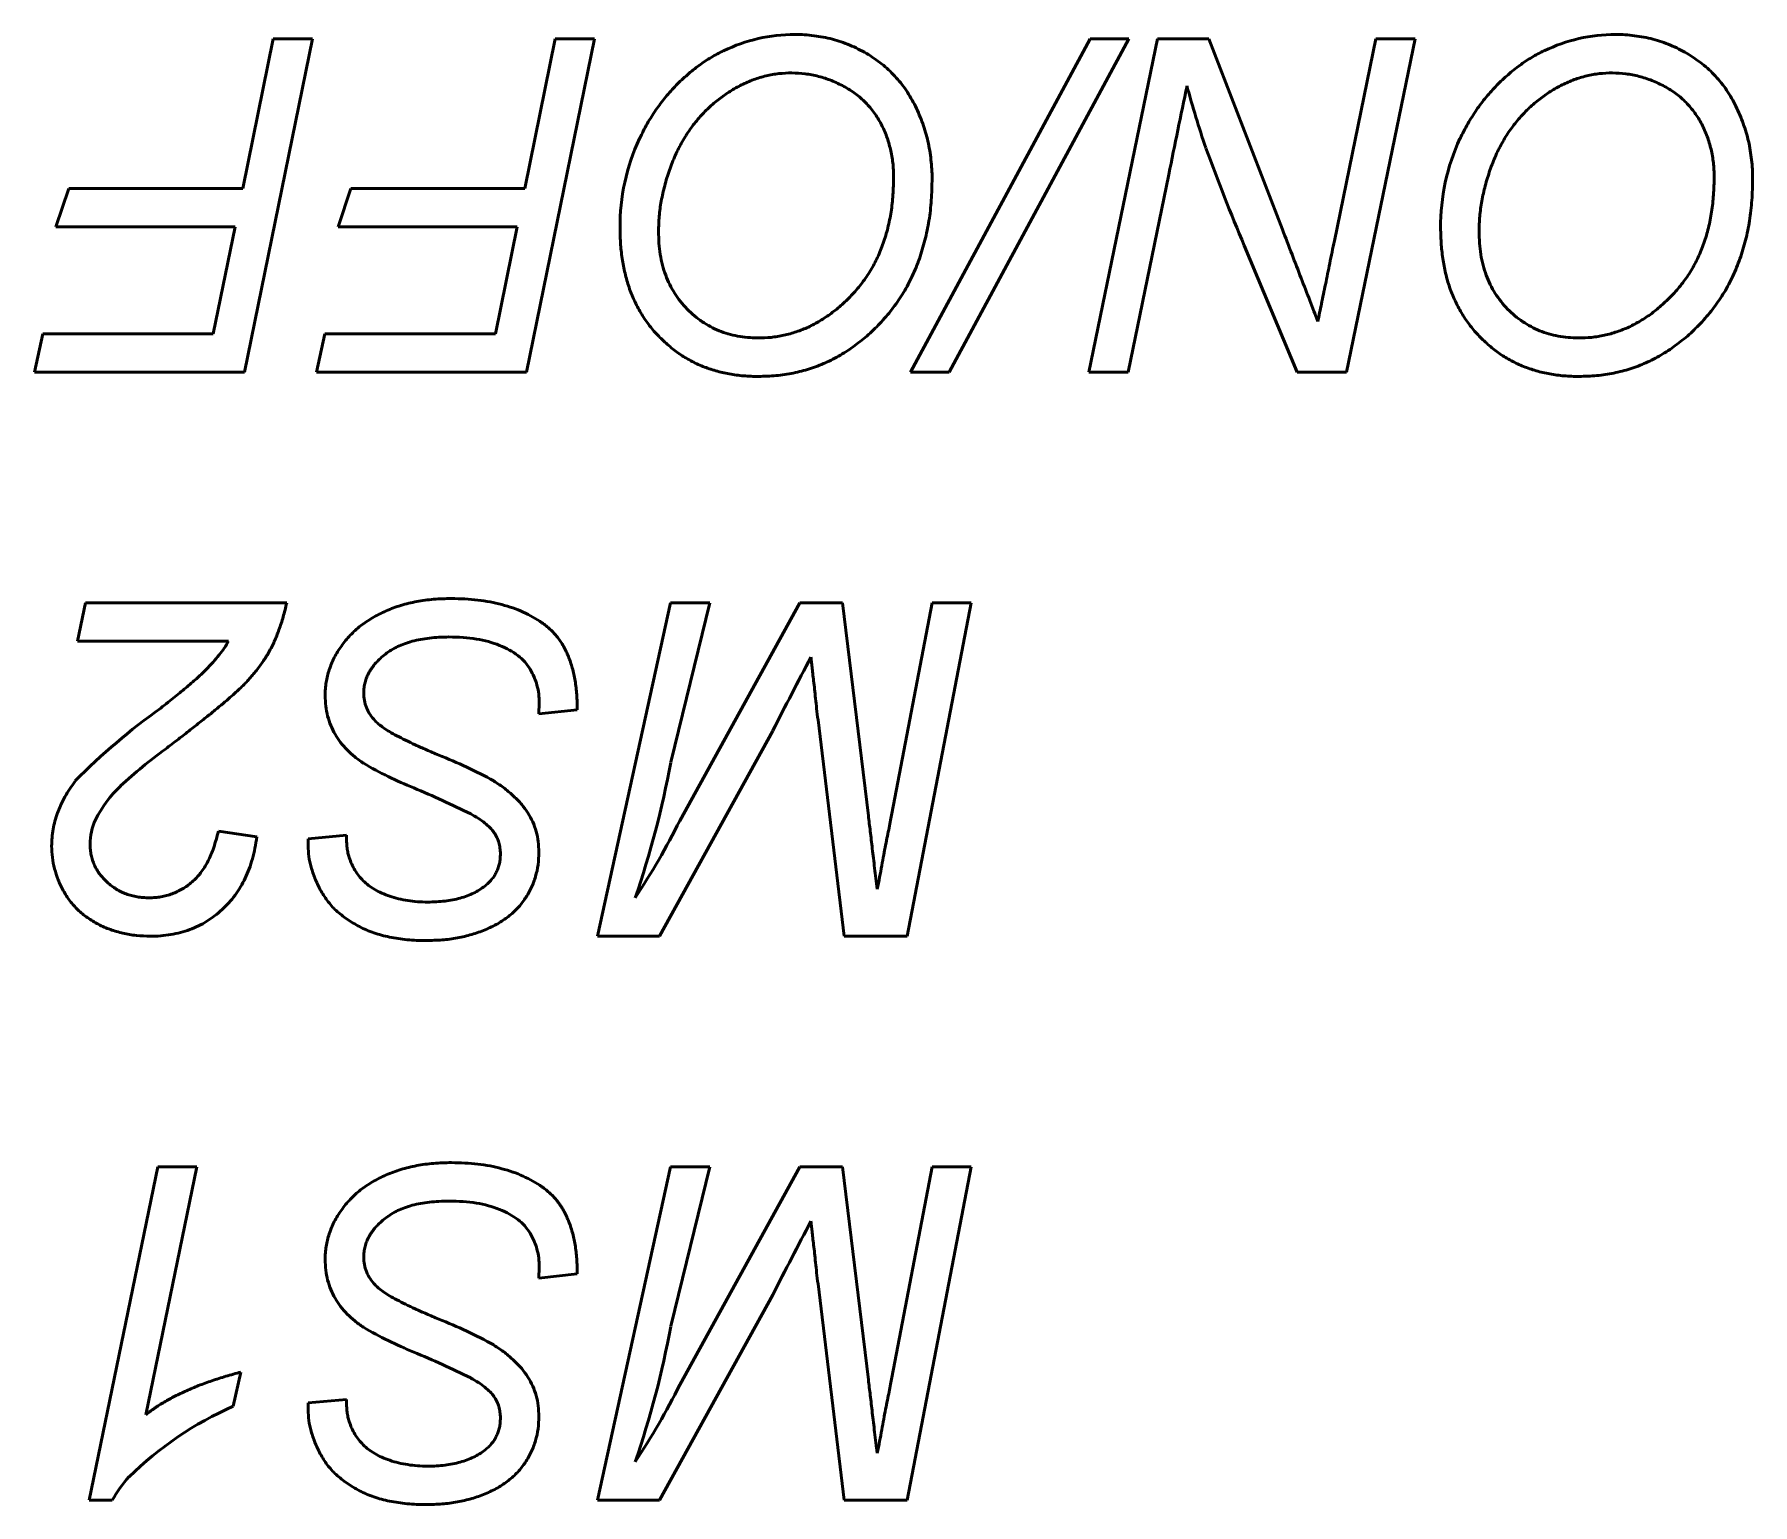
# Model space of a CAD drawing. Header units: millimetres. Extents: x 0 to 420, y 0 to 297.
# Drawn here: x 318.233 to 319.355, y 210.004 to 210.964 of the extents above; entities that cross this region are included whole.
import ezdxf

# ---------------------------------------------------------------- set-up
doc = ezdxf.new("R2010")
doc.units = ezdxf.units.MM
doc.header["$LTSCALE"] = 0.75
doc.layers.add('Visible', color=7, linetype='Continuous', lineweight=50)

msp = doc.modelspace()

# ---------------------------------------------------------------- linework, layer by layer
at = {"layer": 'Visible', "extrusion": (0, 1, 0)}
for p, q in [((318.3692, 210.8634), (318.389, 210.9611)), ((318.4146, 210.9611), (318.3703, 210.7434)), ((318.389, 210.9611), (318.4146, 210.9611)), ((318.5534, 210.8634), (318.5732, 210.9611)), ((318.5988, 210.9611), (318.5545, 210.7434)), ((318.5732, 210.9611), (318.5988, 210.9611)), ((318.8053, 210.7434), (318.9226, 210.9611)), ((318.9477, 210.9611), (318.8305, 210.7434)), ((318.9217, 210.7434), (318.9665, 210.9611)), ((318.9226, 210.9611), (318.9477, 210.9611)), ((318.9665, 210.9611), (319.0001, 210.9611)), ((319.0001, 210.9611), (319.0481, 210.8366)), ((319.0821, 210.8292), (319.1091, 210.9611)), ((319.1347, 210.9611), (319.09, 210.7434)), ((319.1091, 210.9611), (319.1347, 210.9611)), ((318.9739, 210.8724), (318.9473, 210.7434)), ((318.2471, 210.8383), (318.2555, 210.8634)), ((318.2555, 210.8634), (318.3692, 210.8634)), ((318.4314, 210.8383), (318.4397, 210.8634)), ((318.4397, 210.8634), (318.5534, 210.8634)), ((318.3641, 210.8383), (318.2471, 210.8383)), ((318.3498, 210.7685), (318.3641, 210.8383)), ((318.5483, 210.8383), (318.4314, 210.8383)), ((318.5341, 210.7685), (318.5483, 210.8383)), ((319.0578, 210.7434), (319.0232, 210.8261)), ((318.233, 210.7434), (318.2386, 210.7685)), ((318.2386, 210.7685), (318.3498, 210.7685)), ((318.4172, 210.7434), (318.4228, 210.7685)), ((318.4228, 210.7685), (318.5341, 210.7685)), ((318.3703, 210.7434), (318.233, 210.7434)), ((318.5545, 210.7434), (318.4172, 210.7434)), ((318.8305, 210.7434), (318.8053, 210.7434)), ((318.9473, 210.7434), (318.9217, 210.7434)), ((319.09, 210.7434), (319.0578, 210.7434)), ((318.2611, 210.5677), (318.2663, 210.5928)), ((318.2663, 210.5928), (318.3978, 210.5928)), ((318.6007, 210.3751), (318.6484, 210.5928)), ((318.6484, 210.5928), (318.6741, 210.5928)), ((318.6741, 210.5928), (318.6486, 210.4887)), ((318.6546, 210.4505), (318.7329, 210.5928)), ((318.7329, 210.5928), (318.7608, 210.5928)), ((318.7608, 210.5928), (318.7777, 210.4538)), ((318.793, 210.4553), (318.8193, 210.5928)), ((318.8448, 210.5928), (318.8031, 210.3751)), ((318.8193, 210.5928), (318.8448, 210.5928)), ((318.3597, 210.5677), (318.2611, 210.5677)), ((318.5625, 210.5202), (318.5628, 210.5274)), ((318.5876, 210.523), (318.5625, 210.5202)), ((318.7619, 210.3751), (318.7448, 210.5164)), ((318.7152, 210.5093), (318.6413, 210.3751)), ((318.3532, 210.4436), (318.3783, 210.4399)), ((318.4118, 210.4387), (318.4369, 210.441)), ((318.4118, 210.4342), (318.4118, 210.4387)), ((318.6413, 210.3751), (318.6007, 210.3751)), ((318.8031, 210.3751), (318.7619, 210.3751)), ((318.2689, 210.0068), (318.3136, 210.2245)), ((318.3392, 210.2245), (318.3057, 210.0627)), ((318.3136, 210.2245), (318.3392, 210.2245)), ((318.6007, 210.0068), (318.6484, 210.2245)), ((318.6484, 210.2245), (318.6741, 210.2245)), ((318.6741, 210.2245), (318.6486, 210.1204)), ((318.6546, 210.0822), (318.7329, 210.2245)), ((318.7329, 210.2245), (318.7608, 210.2245)), ((318.7608, 210.2245), (318.7777, 210.0855)), ((318.793, 210.087), (318.8193, 210.2245)), ((318.8448, 210.2245), (318.8031, 210.0068)), ((318.8193, 210.2245), (318.8448, 210.2245)), ((318.5625, 210.1519), (318.5628, 210.1591)), ((318.5876, 210.1547), (318.5625, 210.1519)), ((318.7619, 210.0068), (318.7448, 210.1481)), ((318.7152, 210.141), (318.6413, 210.0068)), ((318.3678, 210.0905), (318.3628, 210.0682)), ((318.4118, 210.0704), (318.4369, 210.0727)), ((318.4118, 210.0659), (318.4118, 210.0704)), ((318.2839, 210.0068), (318.2689, 210.0068)), ((318.6413, 210.0068), (318.6007, 210.0068)), ((318.8031, 210.0068), (318.7619, 210.0068))]:
    msp.add_line(p, q, dxfattribs=at)
at = {"layer": 'Visible', "extrusion": (1e-16, 0, -1)}
for centre, radius, start, end in [((-318.7292, 210.8584), 0.1054, 64.0927, 90.2064), ((-319.2652, 210.8584), 0.1054, 64.0927, 90.2064), ((-319.5833, 211.0896), 0.6184, 341.1467, 345.0795), ((-318.7516, 210.8385), 0.1361, 359.524, 24.9275), ((-319.2875, 210.8385), 0.1361, 359.524, 24.9275), ((-320.2434, 211.3436), 1.3254, 337.0144, 339.9748), ((-321.4863, 209.1033), 3.1073, 26.9033, 27.9007), ((-318.5617, 210.1773), 0.4252, 44.7216, 54.6296), ((-318.5234, 210.2179), 0.3464, 47.4872, 53.7579), ((-318.3857, 210.2088), 0.3056, 111.3738, 118.8342), ((-318.5744, 210.7035), 0.2498, 291.9996, 300.4072), ((-318.0325, 210.6031), 0.6267, 190.5246, 198.8951), ((-318.3444, 210.415), 0.0801, 26.8321, 46.6155), ((-318.2376, 209.8867), 0.6337, 112.5619, 116.2579), ((-318.3063, 210.4355), 0.0369, 359.46, 25.1137), ((-318.2225, 210.6671), 0.4833, 206.6206, 213.5186), ((-321.4863, 208.735), 3.1073, 26.9033, 27.9007), ((-318.3857, 209.8405), 0.3056, 111.3738, 118.8342), ((-318.0325, 210.2348), 0.6267, 190.5246, 198.8951), ((-318.5744, 210.3352), 0.2498, 291.9996, 300.4072), ((-318.2376, 209.5184), 0.6337, 112.5619, 116.2579), ((-318.2225, 210.2988), 0.4833, 206.6206, 213.5186), ((-318.4545, 209.8596), 0.2278, 45.4932, 66.2855), ((-318.3598, 209.9643), 0.087, 29.2262, 41.5929)]:
    msp.add_arc(centre, radius, start, end, dxfattribs=at)
at = {"layer": 'Visible'}
for points, knots in [([(318.7296, 210.9639), (318.7317, 210.9638), (318.7359, 210.9638), (318.7422, 210.9631), (318.7482, 210.9622), (318.7542, 210.9609), (318.7599, 210.9591), (318.7656, 210.957), (318.7711, 210.9544), (318.7765, 210.9516), (318.7815, 210.9483), (318.7864, 210.9448), (318.7908, 210.9409), (318.795, 210.9367), (318.7989, 210.9323), (318.8024, 210.9275), (318.8056, 210.9224), (318.8085, 210.917), (318.811, 210.9114), (318.8132, 210.9057), (318.8151, 210.9), (318.8167, 210.8941), (318.8178, 210.8881), (318.8186, 210.8821), (318.8192, 210.8759), (318.8193, 210.8718), (318.8193, 210.8698)], [0, 0, 0, 0, 0.04374, 0.086472, 0.128617, 0.17039, 0.211696, 0.252916, 0.294456, 0.336259, 0.377879, 0.418789, 0.459555, 0.499789, 0.540555, 0.581047, 0.622505, 0.664309, 0.706393, 0.748493, 0.790068, 0.831544, 0.873361, 0.915079, 0.957458, 1, 1, 1, 1]), ([(319.2655, 210.9639), (319.2677, 210.9638), (319.2719, 210.9638), (319.2781, 210.9631), (319.2842, 210.9622), (319.2901, 210.9609), (319.2959, 210.9591), (319.3015, 210.957), (319.307, 210.9544), (319.3124, 210.9516), (319.3174, 210.9483), (319.3223, 210.9448), (319.3268, 210.9409), (319.3309, 210.9367), (319.3348, 210.9323), (319.3383, 210.9275), (319.3415, 210.9224), (319.3444, 210.917), (319.3469, 210.9114), (319.3491, 210.9057), (319.351, 210.9), (319.3526, 210.8941), (319.3537, 210.8881), (319.3546, 210.8821), (319.3551, 210.8759), (319.3552, 210.8718), (319.3552, 210.8698)], [0, 0, 0, 0, 0.04374, 0.086472, 0.128617, 0.17039, 0.211696, 0.252916, 0.294456, 0.336259, 0.377879, 0.418789, 0.459555, 0.499789, 0.540555, 0.581047, 0.622505, 0.664309, 0.706393, 0.748493, 0.790068, 0.831544, 0.873361, 0.915079, 0.957458, 1, 1, 1, 1]), ([(318.6282, 210.8958), (318.6299, 210.8991), (318.6331, 210.9056), (318.6388, 210.9146), (318.6451, 210.923), (318.652, 210.9307), (318.6594, 210.9376), (318.667, 210.9437), (318.6749, 210.949), (318.6804, 210.9519), (318.6832, 210.9533)], [0, 0, 0, 0, 0.135348, 0.266964, 0.396515, 0.524227, 0.648407, 0.769078, 0.885562, 1, 1, 1, 1]), ([(319.1641, 210.8958), (319.1658, 210.8991), (319.169, 210.9056), (319.1747, 210.9146), (319.181, 210.923), (319.188, 210.9307), (319.1953, 210.9376), (319.2029, 210.9437), (319.2108, 210.949), (319.2163, 210.9519), (319.2191, 210.9533)], [0, 0, 0, 0, 0.135348, 0.266964, 0.396515, 0.524227, 0.648407, 0.769078, 0.885562, 1, 1, 1, 1]), ([(318.7277, 210.9388), (318.7249, 210.9387), (318.7192, 210.9385), (318.7109, 210.9369), (318.7027, 210.9346), (318.6948, 210.9311), (318.6873, 210.9268), (318.6801, 210.9218), (318.6733, 210.916), (318.6669, 210.9094), (318.6611, 210.902), (318.6559, 210.8938), (318.6514, 210.8849), (318.6476, 210.8752), (318.6446, 210.8652), (318.6423, 210.8552), (318.6409, 210.8452), (318.6407, 210.8386), (318.6407, 210.8353)], [0, 0, 0, 0, 0.056934, 0.113201, 0.169742, 0.226928, 0.285142, 0.343532, 0.403069, 0.463886, 0.526757, 0.590969, 0.657978, 0.727863, 0.798589, 0.866979, 0.934055, 1, 1, 1, 1]), ([(318.7942, 210.8709), (318.7941, 210.874), (318.7939, 210.88), (318.7923, 210.8889), (318.7898, 210.8974), (318.7868, 210.9041), (318.7839, 210.9092), (318.7815, 210.9128), (318.7788, 210.9162), (318.7759, 210.9194), (318.7727, 210.9224), (318.7693, 210.9251), (318.7656, 210.9277), (318.7604, 210.9307), (318.7537, 210.9339), (318.7452, 210.9367), (318.7365, 210.9384), (318.7307, 210.9386), (318.7277, 210.9388)], [0, 0, 0, 0, 0.086713, 0.170424, 0.253503, 0.336156, 0.377683, 0.418195, 0.458822, 0.499477, 0.540111, 0.58125, 0.623132, 0.665987, 0.75133, 0.834629, 0.916948, 1, 1, 1, 1]), ([(318.9858, 210.9304), (318.9838, 210.9207), (318.9798, 210.9014), (318.9758, 210.8821), (318.9739, 210.8724)], [0, 0, 0, 0, 0.499565, 1, 1, 1, 1]), ([(319.2636, 210.9388), (319.2608, 210.9387), (319.2551, 210.9385), (319.2468, 210.9369), (319.2386, 210.9346), (319.2308, 210.9311), (319.2232, 210.9268), (319.216, 210.9218), (319.2092, 210.916), (319.2029, 210.9094), (319.197, 210.902), (319.1918, 210.8938), (319.1873, 210.8849), (319.1835, 210.8752), (319.1805, 210.8652), (319.1782, 210.8552), (319.1768, 210.8452), (319.1766, 210.8386), (319.1766, 210.8353)], [0, 0, 0, 0, 0.056934, 0.113201, 0.169742, 0.226928, 0.285142, 0.343532, 0.403069, 0.463886, 0.526757, 0.590969, 0.657978, 0.727863, 0.798589, 0.866979, 0.934055, 1, 1, 1, 1]), ([(319.3301, 210.8709), (319.33, 210.874), (319.3298, 210.88), (319.3282, 210.8889), (319.3257, 210.8974), (319.3227, 210.9041), (319.3198, 210.9092), (319.3174, 210.9128), (319.3147, 210.9162), (319.3118, 210.9194), (319.3087, 210.9224), (319.3052, 210.9251), (319.3016, 210.9277), (319.2964, 210.9307), (319.2896, 210.9339), (319.2811, 210.9367), (319.2724, 210.9384), (319.2666, 210.9386), (319.2636, 210.9388)], [0, 0, 0, 0, 0.086713, 0.170424, 0.253503, 0.336156, 0.377683, 0.418195, 0.458822, 0.499477, 0.540111, 0.58125, 0.623132, 0.665987, 0.75133, 0.834629, 0.916948, 1, 1, 1, 1]), ([(318.7055, 210.7657), (318.7083, 210.7658), (318.7141, 210.7659), (318.7225, 210.7673), (318.7307, 210.7696), (318.7386, 210.7727), (318.7462, 210.7768), (318.7536, 210.7817), (318.7607, 210.7876), (318.7675, 210.7942), (318.7738, 210.8016), (318.7793, 210.8097), (318.7839, 210.8184), (318.7876, 210.8277), (318.7906, 210.8377), (318.7927, 210.8482), (318.7939, 210.8593), (318.7941, 210.867), (318.7942, 210.8709)], [0, 0, 0, 0, 0.056367, 0.111664, 0.166499, 0.221883, 0.277844, 0.335488, 0.395082, 0.45761, 0.521172, 0.584417, 0.648522, 0.713569, 0.780943, 0.85081, 0.923465, 1, 1, 1, 1]), ([(318.8193, 210.8698), (318.8192, 210.8651), (318.819, 210.8559), (318.8175, 210.8424), (318.8148, 210.8296), (318.8112, 210.8175), (318.8066, 210.8061), (318.8009, 210.7954), (318.7941, 210.7854), (318.7864, 210.7762), (318.778, 210.7679), (318.769, 210.7606), (318.7596, 210.7544), (318.7497, 210.7493), (318.7394, 210.7454), (318.7286, 210.7426), (318.7174, 210.7409), (318.7098, 210.7407), (318.7059, 210.7406)], [0, 0, 0, 0, 0.073381, 0.143531, 0.211208, 0.27664, 0.340385, 0.403152, 0.465616, 0.528636, 0.590764, 0.65065, 0.709022, 0.766389, 0.82352, 0.881009, 0.939765, 1, 1, 1, 1]), ([(319.2414, 210.7657), (319.2443, 210.7658), (319.25, 210.7659), (319.2584, 210.7673), (319.2666, 210.7696), (319.2745, 210.7727), (319.2821, 210.7768), (319.2895, 210.7817), (319.2966, 210.7876), (319.3034, 210.7942), (319.3097, 210.8016), (319.3152, 210.8097), (319.3198, 210.8184), (319.3236, 210.8277), (319.3265, 210.8377), (319.3286, 210.8482), (319.3298, 210.8593), (319.33, 210.867), (319.3301, 210.8709)], [0, 0, 0, 0, 0.056367, 0.111664, 0.166499, 0.221883, 0.277844, 0.335488, 0.395082, 0.45761, 0.521172, 0.584417, 0.648522, 0.713569, 0.780943, 0.85081, 0.923465, 1, 1, 1, 1]), ([(319.3552, 210.8698), (319.3551, 210.8651), (319.3549, 210.8559), (319.3534, 210.8424), (319.3508, 210.8296), (319.3471, 210.8175), (319.3425, 210.8061), (319.3368, 210.7954), (319.3301, 210.7854), (319.3223, 210.7762), (319.3139, 210.7679), (319.3049, 210.7606), (319.2955, 210.7544), (319.2856, 210.7493), (319.2753, 210.7454), (319.2645, 210.7426), (319.2533, 210.7409), (319.2457, 210.7407), (319.2419, 210.7406)], [0, 0, 0, 0, 0.073381, 0.143531, 0.211208, 0.27664, 0.340385, 0.403152, 0.465616, 0.528636, 0.590764, 0.65065, 0.709022, 0.766389, 0.82352, 0.881009, 0.939765, 1, 1, 1, 1]), ([(318.7059, 210.7406), (318.7027, 210.7406), (318.6963, 210.7408), (318.6869, 210.7421), (318.678, 210.7441), (318.6696, 210.747), (318.6617, 210.7507), (318.6541, 210.7552), (318.6472, 210.7607), (318.6406, 210.7668), (318.6347, 210.7736), (318.6295, 210.7811), (318.6252, 210.7891), (318.6216, 210.7977), (318.6189, 210.8068), (318.6169, 210.8165), (318.6157, 210.8267), (318.6156, 210.8338), (318.6155, 210.8374)], [0, 0, 0, 0, 0.06557, 0.128735, 0.18968, 0.249063, 0.307551, 0.365938, 0.424966, 0.48518, 0.545743, 0.60627, 0.667126, 0.728998, 0.792845, 0.858811, 0.927708, 1, 1, 1, 1]), ([(318.6407, 210.8353), (318.6407, 210.8327), (318.6408, 210.8277), (318.6417, 210.8203), (318.6431, 210.8133), (318.6452, 210.8067), (318.6478, 210.8005), (318.6511, 210.7948), (318.6549, 210.7894), (318.6592, 210.7845), (318.664, 210.7801), (318.6691, 210.7763), (318.6745, 210.773), (318.6801, 210.7703), (318.6861, 210.7683), (318.6923, 210.7668), (318.6988, 210.7659), (318.7032, 210.7658), (318.7055, 210.7657)], [0, 0, 0, 0, 0.072789, 0.14192, 0.208674, 0.272904, 0.335142, 0.396976, 0.458204, 0.519861, 0.580881, 0.640702, 0.699219, 0.757526, 0.816322, 0.875985, 0.937009, 1, 1, 1, 1]), ([(319.0481, 210.8366), (319.0502, 210.8311), (319.0543, 210.8205), (319.0602, 210.8051), (319.0659, 210.7905), (319.0695, 210.781), (319.0712, 210.7764)], [0, 0, 0, 0, 0.271451, 0.528715, 0.771645, 1, 1, 1, 1]), ([(319.0712, 210.7764), (319.072, 210.7803), (319.0737, 210.7884), (319.0763, 210.801), (319.0791, 210.8148), (319.081, 210.8243), (319.0821, 210.8292)], [0, 0, 0, 0, 0.21975, 0.459511, 0.71975, 1, 1, 1, 1]), ([(319.2419, 210.7406), (319.2386, 210.7406), (319.2322, 210.7408), (319.2228, 210.7421), (319.2139, 210.7441), (319.2055, 210.747), (319.1976, 210.7507), (319.19, 210.7552), (319.1831, 210.7607), (319.1765, 210.7668), (319.1707, 210.7736), (319.1655, 210.7811), (319.1612, 210.7891), (319.1575, 210.7977), (319.1548, 210.8068), (319.1529, 210.8165), (319.1517, 210.8267), (319.1515, 210.8338), (319.1514, 210.8374)], [0, 0, 0, 0, 0.06557, 0.128735, 0.18968, 0.249063, 0.307551, 0.365938, 0.424966, 0.48518, 0.545743, 0.60627, 0.667126, 0.728998, 0.792845, 0.858811, 0.927708, 1, 1, 1, 1]), ([(319.1766, 210.8353), (319.1766, 210.8327), (319.1767, 210.8277), (319.1776, 210.8203), (319.179, 210.8133), (319.1811, 210.8067), (319.1837, 210.8005), (319.187, 210.7948), (319.1908, 210.7894), (319.1951, 210.7845), (319.1999, 210.7801), (319.205, 210.7763), (319.2104, 210.773), (319.2161, 210.7703), (319.222, 210.7683), (319.2282, 210.7668), (319.2347, 210.7659), (319.2391, 210.7658), (319.2414, 210.7657)], [0, 0, 0, 0, 0.072789, 0.14192, 0.208674, 0.272904, 0.335142, 0.396976, 0.458204, 0.519861, 0.580881, 0.640702, 0.699219, 0.757526, 0.816322, 0.875985, 0.937009, 1, 1, 1, 1]), ([(318.3978, 210.5928), (318.3971, 210.5897), (318.3957, 210.5837), (318.3929, 210.5753), (318.3899, 210.5676), (318.3863, 210.5605), (318.3821, 210.554), (318.3775, 210.5478), (318.3722, 210.5417), (318.3672, 210.5367), (318.3626, 210.5326), (318.3585, 210.5289), (318.3535, 210.5248), (318.348, 210.5202), (318.3416, 210.5151), (318.3346, 210.5096), (318.3269, 210.5036), (318.3214, 210.4994), (318.3186, 210.4973)], [0, 0, 0, 0, 0.074728, 0.144155, 0.209055, 0.269772, 0.329257, 0.390128, 0.453407, 0.518695, 0.555247, 0.598869, 0.648871, 0.705704, 0.769204, 0.839328, 0.916349, 1, 1, 1, 1]), ([(318.4229, 210.5322), (318.423, 210.5337), (318.423, 210.5366), (318.4235, 210.5409), (318.4244, 210.545), (318.4255, 210.5491), (318.4271, 210.5531), (318.4288, 210.5571), (318.431, 210.5609), (318.4335, 210.5646), (318.4362, 210.5682), (318.4393, 210.5716), (318.4425, 210.5748), (318.446, 210.5778), (318.4498, 210.5805), (318.4539, 210.5831), (318.4582, 210.5854), (318.4643, 210.5883), (318.4724, 210.5913), (318.4828, 210.5938), (318.4939, 210.5953), (318.5015, 210.5955), (318.5054, 210.5956)], [0, 0, 0, 0, 0.037666, 0.074407, 0.111239, 0.147582, 0.184628, 0.22185, 0.259758, 0.298589, 0.337507, 0.376952, 0.416342, 0.455858, 0.496285, 0.537536, 0.579648, 0.622916, 0.711502, 0.803332, 0.899034, 1, 1, 1, 1]), ([(318.5054, 210.5956), (318.5083, 210.5955), (318.5141, 210.5954), (318.5225, 210.5947), (318.5306, 210.5935), (318.5382, 210.5917), (318.5455, 210.5896), (318.5522, 210.5868), (318.5586, 210.5836), (318.5646, 210.5799), (318.57, 210.5756), (318.5748, 210.5704), (318.5788, 210.5644), (318.582, 210.5576), (318.5845, 210.5501), (318.5863, 210.5417), (318.5874, 210.5326), (318.5875, 210.5263), (318.5876, 210.523)], [0, 0, 0, 0, 0.070317, 0.137399, 0.20184, 0.263994, 0.323689, 0.381619, 0.438136, 0.493665, 0.548551, 0.603446, 0.660104, 0.71926, 0.78178, 0.849153, 0.921688, 1, 1, 1, 1]), ([(318.5038, 210.5705), (318.5016, 210.5704), (318.4973, 210.5704), (318.4911, 210.5698), (318.4853, 210.569), (318.4799, 210.5678), (318.4749, 210.5662), (318.4703, 210.5643), (318.4661, 210.5621), (318.4624, 210.5594), (318.459, 210.5566), (318.4561, 210.5537), (318.4536, 210.5506), (318.4516, 210.5475), (318.45, 210.5442), (318.4489, 210.5409), (318.4482, 210.5374), (318.4481, 210.5351), (318.4481, 210.5339)], [0, 0, 0, 0, 0.089108, 0.173175, 0.252515, 0.326931, 0.397455, 0.464388, 0.528794, 0.590654, 0.650098, 0.705993, 0.758875, 0.808781, 0.857327, 0.90527, 0.952126, 1, 1, 1, 1]), ([(318.5628, 210.5274), (318.5627, 210.5294), (318.5626, 210.5333), (318.5614, 210.539), (318.5595, 210.5444), (318.5569, 210.5496), (318.5534, 210.5544), (318.5488, 210.5586), (318.5432, 210.5622), (318.5367, 210.5652), (318.5295, 210.5676), (318.5215, 210.5693), (318.5129, 210.5703), (318.5069, 210.5704), (318.5038, 210.5705)], [0, 0, 0, 0, 0.071523, 0.141605, 0.210485, 0.280464, 0.351512, 0.425584, 0.505344, 0.591665, 0.684611, 0.783005, 0.887851, 1, 1, 1, 1]), ([(318.3155, 210.5241), (318.3171, 210.5253), (318.3202, 210.5278), (318.3247, 210.5313), (318.3289, 210.5347), (318.3328, 210.5379), (318.3363, 210.541), (318.3396, 210.5439), (318.3425, 210.5466), (318.3459, 210.5499), (318.3496, 210.5539), (318.3536, 210.5586), (318.357, 210.5631), (318.3589, 210.5662), (318.3597, 210.5677)], [0, 0, 0, 0, 0.097504, 0.18944, 0.275816, 0.356198, 0.431415, 0.500657, 0.564403, 0.622177, 0.728875, 0.826511, 0.916875, 1, 1, 1, 1]), ([(318.7448, 210.5164), (318.7445, 210.5188), (318.7439, 210.5235), (318.7432, 210.5301), (318.7426, 210.5362), (318.742, 210.5416), (318.7414, 210.5464), (318.7409, 210.5506), (318.7405, 210.5542), (318.7403, 210.5563), (318.7401, 210.5573)], [0, 0, 0, 0, 0.177865, 0.340772, 0.48872, 0.621827, 0.739043, 0.841298, 0.928595, 1, 1, 1, 1]), ([(318.4479, 210.4881), (318.446, 210.4894), (318.4422, 210.492), (318.4373, 210.4966), (318.4329, 210.5015), (318.4293, 210.5069), (318.4265, 210.5127), (318.4244, 210.5189), (318.4231, 210.5254), (318.423, 210.5299), (318.4229, 210.5322)], [0, 0, 0, 0, 0.131839, 0.258655, 0.381579, 0.503066, 0.623984, 0.745349, 0.869943, 1, 1, 1, 1]), ([(318.4481, 210.5339), (318.4482, 210.5323), (318.4483, 210.529), (318.4498, 210.5243), (318.4521, 210.5197), (318.4544, 210.5171), (318.4555, 210.5157)], [0, 0, 0, 0, 0.244212, 0.484487, 0.733927, 1, 1, 1, 1]), ([(318.4555, 210.5157), (318.4563, 210.515), (318.458, 210.5134), (318.4612, 210.511), (318.4651, 210.5085), (318.47, 210.5058), (318.4756, 210.503), (318.482, 210.4999), (318.4893, 210.4967), (318.4944, 210.4945), (318.4971, 210.4933)], [0, 0, 0, 0, 0.066323, 0.14902, 0.248176, 0.364199, 0.497344, 0.646948, 0.815162, 1, 1, 1, 1]), ([(318.2443, 210.434), (318.2444, 210.4358), (318.2445, 210.4395), (318.2452, 210.445), (318.2464, 210.4503), (318.2481, 210.4557), (318.2503, 210.4609), (318.2529, 210.4662), (318.2561, 210.4713), (318.2585, 210.4747), (318.2597, 210.4763)], [0, 0, 0, 0, 0.119031, 0.238895, 0.358879, 0.479511, 0.604039, 0.732078, 0.863557, 1, 1, 1, 1]), ([(318.5331, 210.4764), (318.5355, 210.4748), (318.5401, 210.4718), (318.5461, 210.4666), (318.5513, 210.4614), (318.5554, 210.4557), (318.5586, 210.4498), (318.5609, 210.4435), (318.5623, 210.4368), (318.5624, 210.4322), (318.5625, 210.4299)], [0, 0, 0, 0, 0.148787, 0.285958, 0.413115, 0.532034, 0.646954, 0.76094, 0.878135, 1, 1, 1, 1]), ([(318.5374, 210.4289), (318.5373, 210.4302), (318.5372, 210.4326), (318.5364, 210.4363), (318.5351, 210.4397), (318.5332, 210.443), (318.5306, 210.4461), (318.5272, 210.4491), (318.5229, 210.4522), (318.5197, 210.454), (318.518, 210.4549)], [0, 0, 0, 0, 0.110646, 0.217163, 0.323195, 0.430051, 0.545392, 0.678365, 0.829398, 1, 1, 1, 1]), ([(318.7777, 210.4538), (318.7781, 210.4504), (318.779, 210.4433), (318.7803, 210.4319), (318.7818, 210.4192), (318.7829, 210.4104), (318.7835, 210.4058)], [0, 0, 0, 0, 0.211421, 0.448209, 0.711367, 1, 1, 1, 1]), ([(318.7835, 210.4058), (318.784, 210.4084), (318.785, 210.4135), (318.7864, 210.421), (318.7877, 210.428), (318.7889, 210.4344), (318.7901, 210.4403), (318.7912, 210.4458), (318.7921, 210.4507), (318.7927, 210.4538), (318.793, 210.4553)], [0, 0, 0, 0, 0.160222, 0.31078, 0.451511, 0.580877, 0.701592, 0.81078, 0.910142, 1, 1, 1, 1]), ([(318.2694, 210.4351), (318.2695, 210.4339), (318.2695, 210.4316), (318.2701, 210.4281), (318.2709, 210.4248), (318.2722, 210.4216), (318.2737, 210.4185), (318.2757, 210.4156), (318.278, 210.4129), (318.2806, 210.4103), (318.2834, 210.4079), (318.2864, 210.4059), (318.2896, 210.4041), (318.293, 210.4026), (318.2965, 210.4016), (318.3002, 210.4008), (318.304, 210.4003), (318.3066, 210.4002), (318.3079, 210.4002)], [0, 0, 0, 0, 0.061846, 0.122041, 0.181242, 0.240141, 0.298769, 0.358524, 0.420062, 0.483983, 0.548703, 0.611595, 0.674302, 0.736718, 0.799858, 0.864574, 0.931382, 1, 1, 1, 1]), ([(318.3079, 210.4002), (318.3093, 210.4002), (318.3119, 210.4003), (318.3157, 210.4008), (318.3194, 210.4016), (318.323, 210.4027), (318.3264, 210.4042), (318.3298, 210.406), (318.333, 210.408), (318.3361, 210.4105), (318.339, 210.4133), (318.3417, 210.4164), (318.3441, 210.42), (318.3464, 210.424), (318.3484, 210.4283), (318.3502, 210.4331), (318.3518, 210.4382), (318.3527, 210.4418), (318.3532, 210.4436)], [0, 0, 0, 0, 0.058002, 0.113841, 0.169167, 0.223943, 0.278709, 0.333397, 0.389562, 0.446644, 0.504744, 0.565731, 0.628435, 0.695174, 0.764687, 0.838475, 0.91722, 1, 1, 1, 1]), ([(318.3783, 210.4399), (318.3779, 210.4374), (318.3772, 210.4326), (318.3755, 210.4257), (318.3734, 210.4191), (318.3708, 210.413), (318.3677, 210.4072), (318.3642, 210.4018), (318.3601, 210.3969), (318.3557, 210.3924), (318.3508, 210.3883), (318.3457, 210.3848), (318.3402, 210.3817), (318.3345, 210.3793), (318.3284, 210.3774), (318.3221, 210.3761), (318.3155, 210.3752), (318.311, 210.3751), (318.3088, 210.3751)], [0, 0, 0, 0, 0.070834, 0.138824, 0.204057, 0.267787, 0.32956, 0.390811, 0.451414, 0.511997, 0.572223, 0.631749, 0.69113, 0.750382, 0.8101, 0.871361, 0.934657, 1, 1, 1, 1]), ([(318.4369, 210.441), (318.4369, 210.4396), (318.4369, 210.4368), (318.4372, 210.4329), (318.4377, 210.4295), (318.4383, 210.4275), (318.4386, 210.4266)], [0, 0, 0, 0, 0.299093, 0.566055, 0.79909, 1, 1, 1, 1]), ([(318.3088, 210.3751), (318.3057, 210.3752), (318.2997, 210.3753), (318.2909, 210.3769), (318.2826, 210.3793), (318.2748, 210.3827), (318.2676, 210.387), (318.2613, 210.3921), (318.256, 210.3981), (318.2518, 210.4048), (318.2484, 210.4118), (318.2461, 210.4191), (318.2446, 210.4265), (318.2444, 210.4315), (318.2443, 210.434)], [0, 0, 0, 0, 0.093775, 0.184242, 0.272146, 0.359805, 0.44523, 0.526996, 0.607543, 0.688567, 0.768957, 0.846801, 0.923587, 1, 1, 1, 1]), ([(318.4888, 210.3723), (318.4867, 210.3723), (318.4826, 210.3723), (318.4765, 210.3728), (318.4707, 210.3735), (318.4651, 210.3745), (318.4598, 210.3757), (318.4548, 210.3773), (318.4499, 210.3791), (318.4454, 210.3813), (318.4412, 210.3836), (318.4372, 210.3862), (318.4335, 210.3889), (318.4301, 210.3918), (318.427, 210.3949), (318.4243, 210.3983), (318.4218, 210.4018), (318.4191, 210.4066), (318.4162, 210.4127), (318.4137, 210.42), (318.412, 210.4271), (318.4119, 210.4319), (318.4118, 210.4342)], [0, 0, 0, 0, 0.057176, 0.111722, 0.164533, 0.215802, 0.264855, 0.312737, 0.359156, 0.404479, 0.448591, 0.491133, 0.532527, 0.572766, 0.612072, 0.650989, 0.689487, 0.727825, 0.802251, 0.871443, 0.937168, 1, 1, 1, 1]), ([(318.4386, 210.4266), (318.4391, 210.4251), (318.4401, 210.4222), (318.4423, 210.4182), (318.4449, 210.4145), (318.4478, 210.4112), (318.4513, 210.4082), (318.4553, 210.4054), (318.46, 210.4031), (318.4652, 210.4011), (318.4709, 210.3994), (318.4769, 210.3983), (318.4833, 210.3975), (318.4876, 210.3974), (318.4898, 210.3974)], [0, 0, 0, 0, 0.073908, 0.145681, 0.215403, 0.285166, 0.35694, 0.43333, 0.515244, 0.603983, 0.697243, 0.794067, 0.894593, 1, 1, 1, 1]), ([(318.5625, 210.4299), (318.5624, 210.4272), (318.5622, 210.4218), (318.5605, 210.414), (318.5577, 210.4066), (318.5544, 210.4009), (318.5513, 210.3965), (318.5487, 210.3935), (318.5458, 210.3906), (318.5426, 210.3879), (318.5392, 210.3855), (318.5356, 210.3832), (318.5316, 210.3812), (318.5261, 210.3786), (318.5186, 210.3761), (318.5092, 210.3738), (318.4992, 210.3725), (318.4923, 210.3724), (318.4888, 210.3723)], [0, 0, 0, 0, 0.077405, 0.152559, 0.227192, 0.302475, 0.340841, 0.379116, 0.417572, 0.457017, 0.496879, 0.53754, 0.57969, 0.622981, 0.71226, 0.804397, 0.899865, 1, 1, 1, 1]), ([(318.5272, 210.4078), (318.528, 210.4085), (318.5296, 210.4098), (318.5316, 210.4121), (318.5335, 210.4144), (318.5348, 210.4171), (318.536, 210.4198), (318.5368, 210.4227), (318.5373, 210.4257), (318.5373, 210.4278), (318.5374, 210.4289)], [0, 0, 0, 0, 0.129879, 0.254386, 0.377539, 0.498034, 0.61873, 0.741543, 0.868751, 1, 1, 1, 1]), ([(318.4898, 210.3974), (318.4918, 210.3974), (318.4956, 210.3975), (318.5011, 210.398), (318.5063, 210.3988), (318.5111, 210.3999), (318.5156, 210.4014), (318.5198, 210.4031), (318.5237, 210.4053), (318.526, 210.407), (318.5272, 210.4078)], [0, 0, 0, 0, 0.148135, 0.287893, 0.419962, 0.545936, 0.665449, 0.780797, 0.892095, 1, 1, 1, 1]), ([(318.4229, 210.1639), (318.423, 210.1654), (318.423, 210.1683), (318.4235, 210.1726), (318.4244, 210.1767), (318.4255, 210.1808), (318.4271, 210.1848), (318.4288, 210.1888), (318.431, 210.1926), (318.4335, 210.1963), (318.4362, 210.1999), (318.4393, 210.2033), (318.4425, 210.2065), (318.446, 210.2095), (318.4498, 210.2122), (318.4539, 210.2148), (318.4582, 210.2171), (318.4643, 210.22), (318.4724, 210.223), (318.4828, 210.2255), (318.4939, 210.227), (318.5015, 210.2272), (318.5054, 210.2273)], [0, 0, 0, 0, 0.037666, 0.074407, 0.111239, 0.147582, 0.184628, 0.22185, 0.259758, 0.298589, 0.337507, 0.376952, 0.416342, 0.455858, 0.496285, 0.537536, 0.579648, 0.622916, 0.711502, 0.803332, 0.899034, 1, 1, 1, 1]), ([(318.5054, 210.2273), (318.5083, 210.2272), (318.5141, 210.2271), (318.5225, 210.2264), (318.5306, 210.2252), (318.5382, 210.2234), (318.5455, 210.2213), (318.5522, 210.2185), (318.5586, 210.2153), (318.5646, 210.2116), (318.57, 210.2073), (318.5748, 210.2021), (318.5788, 210.1961), (318.582, 210.1893), (318.5845, 210.1818), (318.5863, 210.1734), (318.5874, 210.1643), (318.5875, 210.158), (318.5876, 210.1547)], [0, 0, 0, 0, 0.070317, 0.137399, 0.20184, 0.263994, 0.323689, 0.381619, 0.438136, 0.493665, 0.548551, 0.603446, 0.660104, 0.71926, 0.78178, 0.849153, 0.921688, 1, 1, 1, 1]), ([(318.5038, 210.2022), (318.5016, 210.2021), (318.4973, 210.2021), (318.4911, 210.2015), (318.4853, 210.2007), (318.4799, 210.1995), (318.4749, 210.1979), (318.4703, 210.196), (318.4661, 210.1938), (318.4624, 210.1911), (318.459, 210.1883), (318.4561, 210.1854), (318.4536, 210.1823), (318.4516, 210.1792), (318.45, 210.1759), (318.4489, 210.1726), (318.4482, 210.1691), (318.4481, 210.1668), (318.4481, 210.1656)], [0, 0, 0, 0, 0.089108, 0.173175, 0.252515, 0.326931, 0.397455, 0.464388, 0.528794, 0.590654, 0.650098, 0.705993, 0.758875, 0.808781, 0.857327, 0.90527, 0.952126, 1, 1, 1, 1]), ([(318.5628, 210.1591), (318.5627, 210.1611), (318.5626, 210.165), (318.5614, 210.1707), (318.5595, 210.1761), (318.5569, 210.1813), (318.5534, 210.1861), (318.5488, 210.1903), (318.5432, 210.1939), (318.5367, 210.1969), (318.5295, 210.1993), (318.5215, 210.201), (318.5129, 210.202), (318.5069, 210.2021), (318.5038, 210.2022)], [0, 0, 0, 0, 0.071523, 0.141605, 0.210485, 0.280464, 0.351512, 0.425584, 0.505344, 0.591665, 0.684611, 0.783005, 0.887851, 1, 1, 1, 1]), ([(318.7448, 210.1481), (318.7445, 210.1505), (318.7439, 210.1552), (318.7432, 210.1618), (318.7426, 210.1679), (318.742, 210.1733), (318.7414, 210.1781), (318.7409, 210.1823), (318.7405, 210.1859), (318.7403, 210.188), (318.7401, 210.189)], [0, 0, 0, 0, 0.177865, 0.340772, 0.48872, 0.621827, 0.739043, 0.841298, 0.928595, 1, 1, 1, 1]), ([(318.4481, 210.1656), (318.4482, 210.164), (318.4483, 210.1607), (318.4498, 210.156), (318.4521, 210.1514), (318.4544, 210.1488), (318.4555, 210.1474)], [0, 0, 0, 0, 0.244212, 0.484487, 0.733927, 1, 1, 1, 1]), ([(318.4479, 210.1198), (318.446, 210.1211), (318.4422, 210.1237), (318.4373, 210.1283), (318.4329, 210.1332), (318.4293, 210.1386), (318.4265, 210.1444), (318.4244, 210.1506), (318.4231, 210.1571), (318.423, 210.1616), (318.4229, 210.1639)], [0, 0, 0, 0, 0.131839, 0.258655, 0.381579, 0.503066, 0.623984, 0.745349, 0.869943, 1, 1, 1, 1]), ([(318.4555, 210.1474), (318.4563, 210.1467), (318.458, 210.1451), (318.4612, 210.1427), (318.4651, 210.1402), (318.47, 210.1375), (318.4756, 210.1347), (318.482, 210.1316), (318.4893, 210.1284), (318.4944, 210.1262), (318.4971, 210.125)], [0, 0, 0, 0, 0.066323, 0.14902, 0.248176, 0.364199, 0.497344, 0.646948, 0.815162, 1, 1, 1, 1]), ([(318.5331, 210.1081), (318.5355, 210.1065), (318.5401, 210.1035), (318.5461, 210.0983), (318.5513, 210.0931), (318.5554, 210.0874), (318.5586, 210.0815), (318.5609, 210.0752), (318.5623, 210.0685), (318.5624, 210.0639), (318.5625, 210.0616)], [0, 0, 0, 0, 0.148787, 0.285958, 0.413115, 0.532034, 0.646954, 0.76094, 0.878135, 1, 1, 1, 1]), ([(318.3057, 210.0627), (318.3076, 210.0641), (318.3115, 210.0671), (318.3179, 210.071), (318.3249, 210.0749), (318.3324, 210.0784), (318.3404, 210.0818), (318.3491, 210.0849), (318.3582, 210.0879), (318.3646, 210.0896), (318.3678, 210.0905)], [0, 0, 0, 0, 0.104795, 0.214653, 0.329478, 0.450781, 0.578007, 0.71213, 0.852652, 1, 1, 1, 1]), ([(318.5374, 210.0606), (318.5373, 210.0619), (318.5372, 210.0643), (318.5364, 210.068), (318.5351, 210.0714), (318.5332, 210.0747), (318.5306, 210.0778), (318.5272, 210.0808), (318.5229, 210.0839), (318.5197, 210.0857), (318.518, 210.0866)], [0, 0, 0, 0, 0.110646, 0.217163, 0.323195, 0.430051, 0.545392, 0.678365, 0.829398, 1, 1, 1, 1]), ([(318.7835, 210.0375), (318.784, 210.0401), (318.785, 210.0452), (318.7864, 210.0527), (318.7877, 210.0597), (318.7889, 210.0661), (318.7901, 210.072), (318.7912, 210.0775), (318.7921, 210.0824), (318.7927, 210.0855), (318.793, 210.087)], [0, 0, 0, 0, 0.160222, 0.31078, 0.451511, 0.580877, 0.701592, 0.81078, 0.910142, 1, 1, 1, 1]), ([(318.7777, 210.0855), (318.7781, 210.0821), (318.779, 210.075), (318.7803, 210.0636), (318.7818, 210.0509), (318.7829, 210.0421), (318.7835, 210.0375)], [0, 0, 0, 0, 0.211421, 0.448209, 0.711367, 1, 1, 1, 1]), ([(318.4888, 210.004), (318.4867, 210.004), (318.4826, 210.004), (318.4765, 210.0045), (318.4707, 210.0052), (318.4651, 210.0062), (318.4598, 210.0074), (318.4548, 210.009), (318.4499, 210.0108), (318.4454, 210.013), (318.4412, 210.0153), (318.4372, 210.0179), (318.4335, 210.0206), (318.4301, 210.0235), (318.427, 210.0266), (318.4243, 210.03), (318.4218, 210.0335), (318.4191, 210.0383), (318.4162, 210.0444), (318.4137, 210.0517), (318.412, 210.0588), (318.4119, 210.0636), (318.4118, 210.0659)], [0, 0, 0, 0, 0.057176, 0.111722, 0.164533, 0.215802, 0.264855, 0.312737, 0.359156, 0.404479, 0.448591, 0.491133, 0.532527, 0.572766, 0.612072, 0.650989, 0.689487, 0.727825, 0.802251, 0.871443, 0.937168, 1, 1, 1, 1]), ([(318.4369, 210.0727), (318.4369, 210.0713), (318.4369, 210.0685), (318.4372, 210.0646), (318.4377, 210.0612), (318.4383, 210.0592), (318.4386, 210.0583)], [0, 0, 0, 0, 0.299093, 0.566055, 0.79909, 1, 1, 1, 1]), ([(318.4386, 210.0583), (318.4391, 210.0568), (318.4401, 210.0539), (318.4423, 210.0499), (318.4449, 210.0462), (318.4478, 210.0429), (318.4513, 210.0399), (318.4553, 210.0371), (318.46, 210.0348), (318.4652, 210.0328), (318.4709, 210.0311), (318.4769, 210.03), (318.4833, 210.0292), (318.4876, 210.0291), (318.4898, 210.0291)], [0, 0, 0, 0, 0.073908, 0.145681, 0.215403, 0.285166, 0.35694, 0.43333, 0.515244, 0.603983, 0.697243, 0.794067, 0.894593, 1, 1, 1, 1]), ([(318.5625, 210.0616), (318.5624, 210.0589), (318.5622, 210.0535), (318.5605, 210.0457), (318.5577, 210.0383), (318.5544, 210.0326), (318.5513, 210.0282), (318.5487, 210.0252), (318.5458, 210.0223), (318.5426, 210.0196), (318.5392, 210.0172), (318.5356, 210.0149), (318.5316, 210.0129), (318.5261, 210.0103), (318.5186, 210.0078), (318.5092, 210.0055), (318.4992, 210.0042), (318.4923, 210.0041), (318.4888, 210.004)], [0, 0, 0, 0, 0.077405, 0.152559, 0.227192, 0.302475, 0.340841, 0.379116, 0.417572, 0.457017, 0.496879, 0.53754, 0.57969, 0.622981, 0.71226, 0.804397, 0.899865, 1, 1, 1, 1]), ([(318.5272, 210.0395), (318.528, 210.0402), (318.5296, 210.0415), (318.5316, 210.0438), (318.5335, 210.0461), (318.5348, 210.0488), (318.536, 210.0515), (318.5368, 210.0544), (318.5373, 210.0574), (318.5373, 210.0595), (318.5374, 210.0606)], [0, 0, 0, 0, 0.129879, 0.254386, 0.377539, 0.498034, 0.61873, 0.741543, 0.868751, 1, 1, 1, 1]), ([(318.4898, 210.0291), (318.4918, 210.0291), (318.4956, 210.0292), (318.5011, 210.0297), (318.5063, 210.0305), (318.5111, 210.0316), (318.5156, 210.0331), (318.5198, 210.0348), (318.5237, 210.037), (318.526, 210.0387), (318.5272, 210.0395)], [0, 0, 0, 0, 0.148135, 0.287893, 0.419962, 0.545936, 0.665449, 0.780797, 0.892095, 1, 1, 1, 1])]:
    msp.add_open_spline(points, degree=3, knots=knots, dxfattribs=at)

doc.saveas('drawing.dxf')
